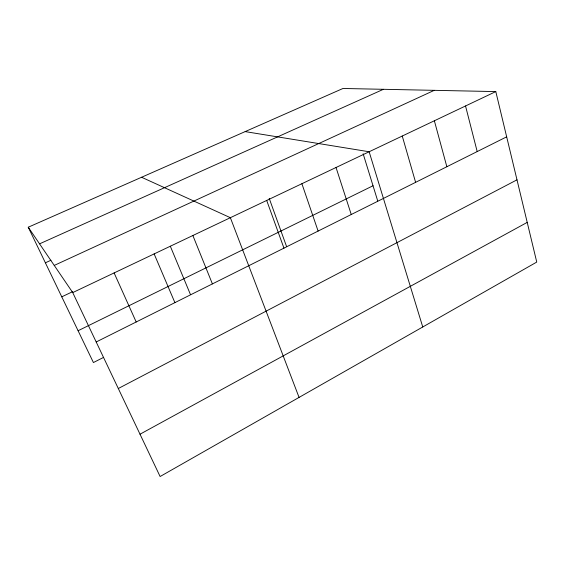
<?xml version="1.0" encoding="UTF-8"?>
<svg xmlns="http://www.w3.org/2000/svg" width="565" height="565" viewBox="0 0 565 565"><rect width="100%" height="100%" fill="white"/><g stroke="black" fill="none" stroke-linecap="round" stroke-linejoin="round"><path stroke-width="0.85" d="M140.014 434.21L527.216 222.384M118.304 388.515L516.996 179.832M103.628 357.363L93.416 362.546L28.25 227.222L342.969 88.479L495.802 91.587L536.75 262.075L160.114 476.521L72.73 292.592L28.25 227.222M96.191 341.973L506.664 136.836M78.09 330.73L373.027 185.751M61.769 296.83L72.645 291.667M72.73 292.592L495.802 91.587M54.247 265.416L434.266 90.336M45.384 262.803L50.949 260.253M39.564 243.847L383.423 89.305M245.161 131.603L369.15 151.759L422.754 326.98M141.575 177.262L230.365 217.695L299.062 397.407M114.116 272.93L136.193 321.986M154.139 253.911L174.903 302.635M170.333 246.255L190.44 294.499M192.87 235.513L212.398 283.898M266.694 200.441L283.948 248.141M269.208 198.357L286.547 246.481M301.894 183.71L318.109 231.071M336.034 167.494L351.253 214.502M363.14 153.765L377.717 200.935M402.252 136.031L415.607 182.34M434.365 120.776L446.851 166.732M465.532 105.966L477.192 151.568"/></g></svg>
